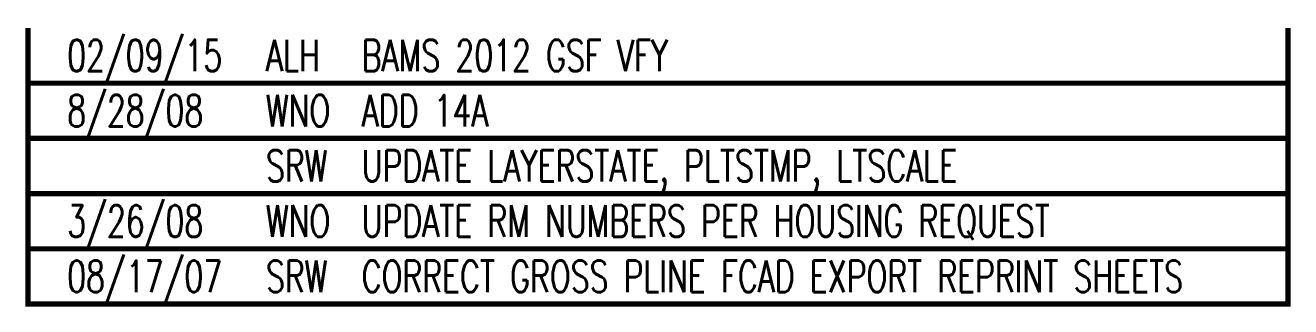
# Model space of a CAD drawing. Header units: inches. Extents: x 3065714 to 3066071, y 1244958 to 1245337.
# Drawn here: x 3065714.1 to 3065794.4, y 1244957.9 to 1244975.7 of the extents above; entities that cross this region are included whole.
import ezdxf
from ezdxf.enums import TextEntityAlignment as Align

# ---------------------------------------------------------------- set-up
doc = ezdxf.new("R2010")
doc.units = ezdxf.units.IN
doc.header["$MEASUREMENT"] = 0
doc.layers.add('A-ANNO-REVS', color=1, linetype='Continuous')
doc.styles.add('REVS', font='romans.shx', dxfattribs={"width": 0.7})

# ---------------------------------------------------------------- blocks, each defined once
blk = doc.blocks.new('14_revision')
at = {"const_width": 4}
blk.add_lwpolyline([(960, 41.98), (960, 0), (0, 0), (0, 41.98)], dxfattribs=at)
at = {"style": 'REVS', "width": 0.7}
for tag, p in [('REVDATE', (29.92, 21.09)), ('REVINITIALS', (181.36, 21.09)), ('REVREASON', (254.36, 21.09))]:
    blk.add_attdef(tag, text='', height=24, dxfattribs=at).set_placement(p, align=Align.MIDDLE_LEFT)
blk = doc.blocks.new('SREV_UPDATE')
at = {"layer": 'A-ANNO-REVS'}
blk.add_blockref('14_revision', (0, 0), dxfattribs=at).add_auto_attribs({'REVREASON': 'UPDATE LAYERSTATE, PLTSTMP, LTSCALE', 'REVINITIALS': 'SRW'})

msp = doc.modelspace()

# ---------------------------------------------------------------- block references
at = {"layer": 'A-ANNO-REVS', "xscale": 0.08333333333333333, "yscale": 0.08333333333333333, "zscale": 0.08333333333333333}
for p, values in [((3065714.25, 1244972.039), {'REVREASON': 'BAMS 2012 GSF VFY', 'REVINITIALS': 'ALH', 'REVDATE': '02/09/15'}), ((3065714.25, 1244968.541), {'REVREASON': 'ADD 14A', 'REVINITIALS': 'WNO', 'REVDATE': '8/28/08'}), ((3065714.25, 1244961.543), {'REVREASON': 'UPDATE RM NUMBERS PER HOUSING REQUEST', 'REVINITIALS': 'WNO', 'REVDATE': '3/26/08'}), ((3065714.25, 1244958.045), {'REVREASON': 'CORRECT GROSS PLINE FCAD EXPORT REPRINT SHEETS', 'REVINITIALS': 'SRW', 'REVDATE': '08/17/07'})]:
    msp.add_blockref('14_revision', p, dxfattribs=at).add_auto_attribs(values)
msp.add_blockref('SREV_UPDATE', (3065714.25, 1244965.042), dxfattribs=at)

doc.saveas('drawing.dxf')
